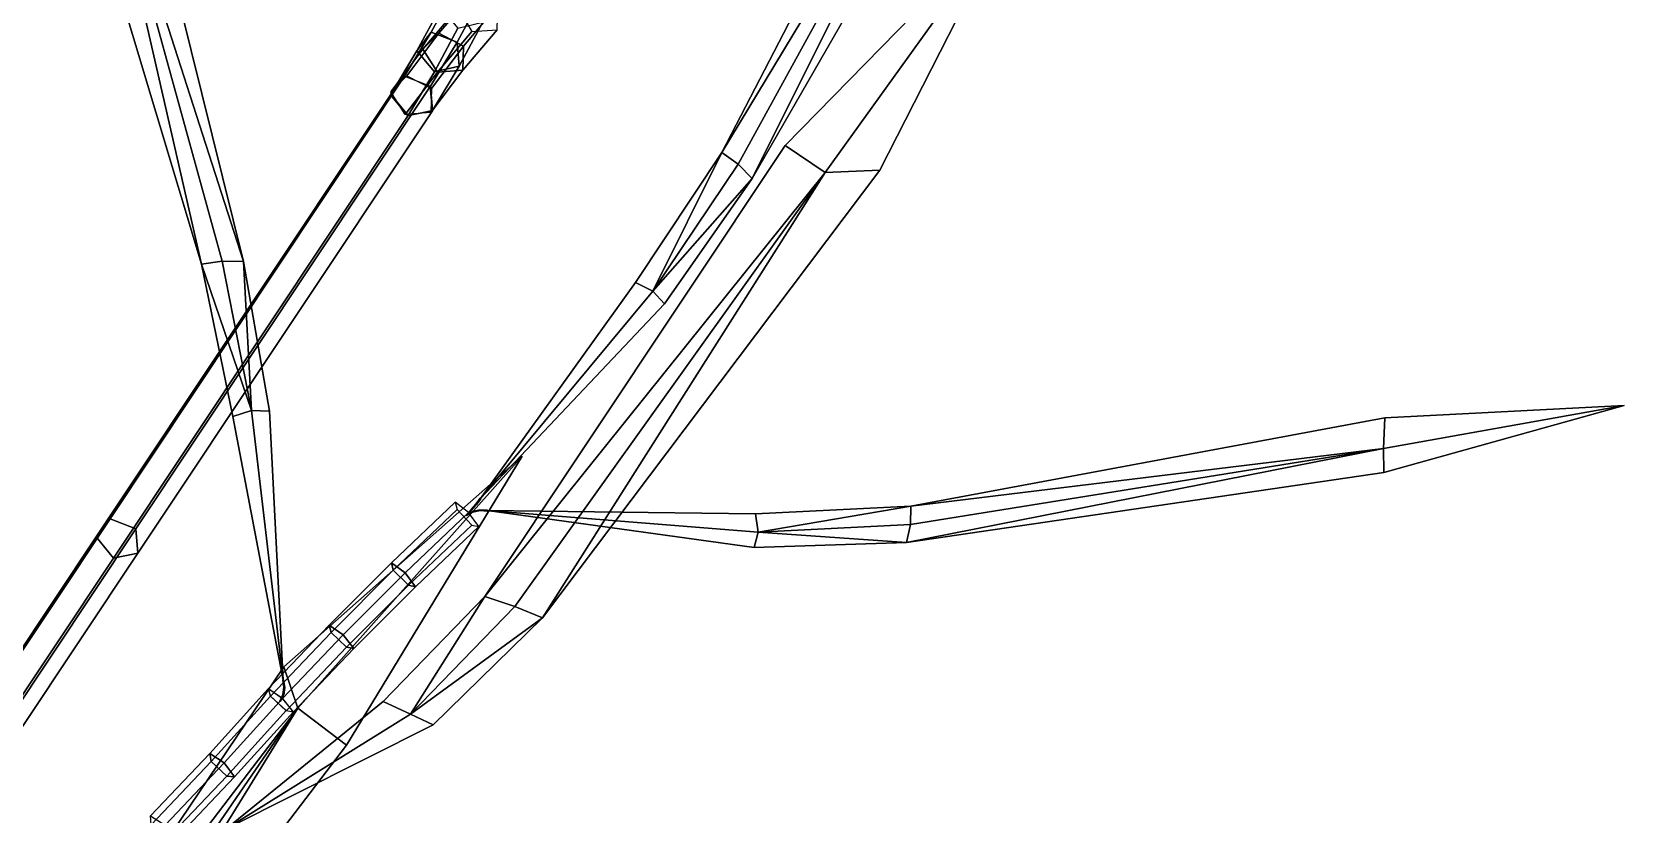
# Model space of a CAD drawing. Header units: metres. Extents: x -488 to 282, y -579 to 399.
# Drawn here: x 58.2 to 242.5, y 70.6 to 161.2 of the extents above; entities that cross this region are included whole.
import ezdxf

# ---------------------------------------------------------------- set-up
doc = ezdxf.new("R2010")
doc.units = ezdxf.units.M

msp = doc.modelspace()

# ---------------------------------------------------------------- linework, layer by layer
at = {"layer": 'coreopsi_1InfInt', "color": 3}
for points in [[(104.3791, 161.122, 262.8694), (107.1081, 166.1963, 271.6312), (105.4444, 164.0018, 273.4202), (102.7385, 158.966, 264.7252)], [(107.3764, 159.9867, 262.4744), (110.1327, 165.1085, 271.3193), (107.1081, 166.1963, 271.6312), (104.3791, 161.122, 262.8694)], [(105.2856, 161.0067, 262.6763), (109.3179, 165.7422, 271.2204), (107.463, 163.9002, 273.1165), (103.4249, 159.1558, 264.5581)], [(108.1291, 159.525, 262.2922), (112.1204, 164.2091, 270.7473), (109.3179, 165.7422, 271.2204), (105.2856, 161.0067, 262.6763)], [(107.6113, 157.1773, 264.0495), (110.3617, 162.2906, 272.8799), (110.1327, 165.1085, 271.3193), (107.3764, 159.9867, 262.4744)], [(108.0524, 156.7446, 263.933), (112.0238, 161.4052, 272.3466), (112.1204, 164.2091, 270.7473), (108.1291, 159.525, 262.2922)], [(102.7385, 158.966, 264.7252), (105.4444, 164.0018, 273.4202), (107.4808, 161.6105, 274.1709), (104.7613, 156.5501, 265.4326)], [(103.4249, 159.1558, 264.5581), (107.463, 163.9002, 273.1165), (109.1019, 161.2115, 273.833), (105.1011, 156.513, 265.3546)], [(104.7613, 156.5501, 265.4326), (107.4808, 161.6105, 274.1709), (110.3617, 162.2906, 272.8799), (107.6113, 157.1773, 264.0495)], [(101.3064, 156.0174, 254.2228), (104.3791, 161.122, 262.8694), (102.7385, 158.966, 264.7252), (99.6657, 153.8614, 256.0787)], [(101.5751, 156.0904, 254.172), (105.2856, 161.0067, 262.6763), (103.4249, 159.1558, 264.5581), (99.7144, 154.2395, 256.0538)], [(104.3037, 154.8822, 253.8279), (107.3764, 159.9867, 262.4744), (104.3791, 161.122, 262.8694), (101.3064, 156.0174, 254.2228)], [(104.4187, 154.6087, 253.7879), (108.1291, 159.525, 262.2922), (105.2856, 161.0067, 262.6763), (101.5751, 156.0904, 254.172)], [(105.1011, 156.513, 265.3546), (109.1019, 161.2115, 273.833), (112.0238, 161.4052, 272.3466), (108.0524, 156.7446, 263.933)], [(99.6657, 153.8614, 256.0787), (102.7385, 158.966, 264.7252), (104.7613, 156.5501, 265.4326), (101.6886, 151.4455, 256.7861)], [(99.7144, 154.2395, 256.0538), (103.4249, 159.1558, 264.5581), (105.1011, 156.513, 265.3546), (101.3907, 151.5967, 256.8503)], [(104.5386, 152.0728, 255.403), (107.6113, 157.1773, 264.0495), (107.3764, 159.9867, 262.4744), (104.3037, 154.8822, 253.8279)], [(104.3419, 151.8282, 255.4287), (108.0524, 156.7446, 263.933), (108.1291, 159.525, 262.2922), (104.4187, 154.6087, 253.7879)], [(101.3907, 151.5967, 256.8503), (105.1011, 156.513, 265.3546), (108.0524, 156.7446, 263.933), (104.3419, 151.8282, 255.4287)], [(101.6886, 151.4455, 256.7861), (104.7613, 156.5501, 265.4326), (107.6113, 157.1773, 264.0495), (104.5386, 152.0728, 255.403)]]:
    msp.add_3dface(points, dxfattribs=at)
at = {"layer": 'coreopsi_1Pdncle', "color": 3}
for points in [[(67.2129, 104.8033, 169.147), (101.31, 156.0241, 254.2346), (99.695, 153.9068, 256.1564), (65.5979, 102.6859, 171.0687)], [(70.1797, 103.6203, 168.6702), (104.2768, 154.8412, 253.7579), (101.31, 156.0241, 254.2346), (67.2129, 104.8033, 169.147)], [(65.5979, 102.6859, 171.0687), (99.695, 153.9068, 256.1564), (101.7026, 151.4662, 256.8211), (67.6055, 100.2453, 171.7334)], [(70.421, 100.8195, 170.2595), (104.5181, 152.0404, 255.3472), (104.2768, 154.8412, 253.7579), (70.1797, 103.6203, 168.6702)], [(67.6055, 100.2453, 171.7334), (101.7026, 151.4662, 256.8211), (104.5181, 152.0404, 255.3472), (70.421, 100.8195, 170.2595)], [(33.1158, 53.5824, 84.05926), (67.2129, 104.8033, 169.147), (65.5979, 102.6859, 171.0687), (31.5009, 51.4651, 85.981)], [(36.08269, 52.3995, 83.5824), (70.1797, 103.6203, 168.6702), (67.2129, 104.8033, 169.147), (33.1158, 53.5824, 84.05926)], [(36.3239, 49.5986, 85.1718), (70.421, 100.8195, 170.2595), (70.1797, 103.6203, 168.6702), (36.08269, 52.3995, 83.5824)], [(31.5009, 51.4651, 85.981), (65.5979, 102.6859, 171.0687), (67.6055, 100.2453, 171.7334), (33.5085, 49.02449, 86.6457)], [(33.5085, 49.02449, 86.6457), (67.6055, 100.2453, 171.7334), (70.421, 100.8195, 170.2595), (36.3239, 49.5986, 85.1718)]]:
    msp.add_3dface(points, dxfattribs=at)
at = {"layer": 'coreopsi_Leaf', "color": 3}
for points in [[(138.0475, 147.1912, 67.8437), (163.8967, 197.1272, 58.9858), (166.8084, 194.8703, 58.5623)], [(138.0475, 147.1912, 67.8437), (166.8084, 194.8703, 58.5623), (163.8967, 197.1272, 58.9858)], [(138.0475, 147.1912, 67.8437), (166.8084, 194.8703, 58.5623), (139.9343, 145.8537, 66.8382)], [(138.0475, 147.1912, 67.8437), (139.9343, 145.8537, 66.8382), (166.8084, 194.8703, 58.5623)], [(139.9343, 145.8537, 66.8382), (166.8084, 194.8703, 58.5623), (141.5644, 144.1954, 65.7778)], [(139.9343, 145.8537, 66.8382), (141.5644, 144.1954, 65.7778), (166.8084, 194.8703, 58.5623)], [(141.5644, 144.1954, 65.7778), (166.8084, 194.8703, 58.5623), (169.6983, 193.0991, 55.4005)], [(141.5644, 144.1954, 65.7778), (169.6983, 193.0991, 55.4005), (166.8084, 194.8703, 58.5623)], [(82.6492, 134.5915, 56.4202), (65.6143, 187.6061, 43.9088), (69.3396, 188.2857, 41.2355)], [(82.6492, 134.5915, 56.4202), (69.3396, 188.2857, 41.2355), (65.6143, 187.6061, 43.9088)], [(77.79, 134.2625, 57.7953), (61.9401, 187.1149, 43.8077), (65.6143, 187.6061, 43.9088)], [(77.79, 134.2625, 57.7953), (65.6143, 187.6061, 43.9088), (61.9401, 187.1149, 43.8077)], [(77.79, 134.2625, 57.7953), (65.6143, 187.6061, 43.9088), (80.1918, 134.632, 57.1211)], [(77.79, 134.2625, 57.7953), (80.1918, 134.632, 57.1211), (65.6143, 187.6061, 43.9088)], [(80.1918, 134.632, 57.1211), (65.6143, 187.6061, 43.9088), (82.6492, 134.5915, 56.4202)], [(80.1918, 134.632, 57.1211), (82.6492, 134.5915, 56.4202), (65.6143, 187.6061, 43.9088)], [(171.2688, 174.4712, 384.4571), (149.9904, 144.8968, 356.566), (145.3779, 148.0245, 357.8216)], [(171.2688, 174.4712, 384.4571), (145.3779, 148.0245, 357.8216), (149.9904, 144.8968, 356.566)], [(171.2688, 174.4712, 384.4571), (156.3414, 145.1357, 353.3103), (149.9904, 144.8968, 356.566)], [(171.2688, 174.4712, 384.4571), (149.9904, 144.8968, 356.566), (156.3414, 145.1357, 353.3103)], [(110.6126, 95.7796, 296.57), (145.3779, 148.0245, 357.8216), (149.9904, 144.8968, 356.566)], [(110.6126, 95.7796, 296.57), (149.9904, 144.8968, 356.566), (145.3779, 148.0245, 357.8216)], [(128.0478, 132.1497, 67.8905), (138.0475, 147.1912, 67.8437), (130.05, 131.1488, 67.5088)], [(128.0478, 132.1497, 67.8905), (130.05, 131.1488, 67.5088), (138.0475, 147.1912, 67.8437)], [(138.0475, 147.1912, 67.8437), (139.9343, 145.8537, 66.8382), (130.05, 131.1488, 67.5088)], [(138.0475, 147.1912, 67.8437), (130.05, 131.1488, 67.5088), (139.9343, 145.8537, 66.8382)], [(130.05, 131.1488, 67.5088), (139.9343, 145.8537, 66.8382), (141.5644, 144.1954, 65.7778)], [(130.05, 131.1488, 67.5088), (141.5644, 144.1954, 65.7778), (139.9343, 145.8537, 66.8382)], [(110.6126, 95.7796, 296.57), (149.9904, 144.8968, 356.566), (114.0743, 94.6444, 295.2206)], [(110.6126, 95.7796, 296.57), (114.0743, 94.6444, 295.2206), (149.9904, 144.8968, 356.566)], [(114.0743, 94.6444, 295.2206), (149.9904, 144.8968, 356.566), (117.2625, 93.3253, 293.324)], [(114.0743, 94.6444, 295.2206), (117.2625, 93.3253, 293.324), (149.9904, 144.8968, 356.566)], [(117.2625, 93.3253, 293.324), (149.9904, 144.8968, 356.566), (156.3414, 145.1357, 353.3103)], [(117.2625, 93.3253, 293.324), (156.3414, 145.1357, 353.3103), (149.9904, 144.8968, 356.566)], [(130.05, 131.1488, 67.5088), (141.5644, 144.1954, 65.7778), (131.3904, 129.6838, 66.6733)], [(130.05, 131.1488, 67.5088), (131.3904, 129.6838, 66.6733), (141.5644, 144.1954, 65.7778)], [(77.79, 134.2625, 57.7953), (80.1918, 134.632, 57.1211), (83.5689, 117.3466, 59.1689)], [(77.79, 134.2625, 57.7953), (83.5689, 117.3466, 59.1689), (80.1918, 134.632, 57.1211)], [(83.5689, 117.3466, 59.1689), (80.1918, 134.632, 57.1211), (82.6492, 134.5915, 56.4202)], [(83.5689, 117.3466, 59.1689), (82.6492, 134.5915, 56.4202), (80.1918, 134.632, 57.1211)], [(83.5689, 117.3466, 59.1689), (82.6492, 134.5915, 56.4202), (85.6555, 117.2444, 58.6428)], [(83.5689, 117.3466, 59.1689), (85.6555, 117.2444, 58.6428), (82.6492, 134.5915, 56.4202)], [(81.4165, 116.6294, 59.2665), (77.79, 134.2625, 57.7953), (83.5689, 117.3466, 59.1689)], [(81.4165, 116.6294, 59.2665), (83.5689, 117.3466, 59.1689), (77.79, 134.2625, 57.7953)], [(110.101, 107.1325, 63.2173), (128.0478, 132.1497, 67.8905), (130.05, 131.1488, 67.5088)], [(110.101, 107.1325, 63.2173), (130.05, 131.1488, 67.5088), (128.0478, 132.1497, 67.8905)], [(130.05, 131.1488, 67.5088), (131.3904, 129.6838, 66.6733), (110.101, 107.1325, 63.2173)], [(130.05, 131.1488, 67.5088), (110.101, 107.1325, 63.2173), (131.3904, 129.6838, 66.6733)], [(87.2424, 86.127, 56.93), (81.4165, 116.6294, 59.2665), (83.5689, 117.3466, 59.1689)], [(87.2424, 86.127, 56.93), (83.5689, 117.3466, 59.1689), (81.4165, 116.6294, 59.2665)], [(83.5689, 117.3466, 59.1689), (85.6555, 117.2444, 58.6428), (87.2424, 86.127, 56.93)], [(83.5689, 117.3466, 59.1689), (87.2424, 86.127, 56.93), (85.6555, 117.2444, 58.6428)], [(159.9248, 106.2504, 64.4757), (214.8119, 116.4969, 53.4001), (214.6536, 112.9393, 52.366)], [(159.9248, 106.2504, 64.4757), (214.6536, 112.9393, 52.366), (214.8119, 116.4969, 53.4001)], [(242.5026, 117.8903, 43.03704), (214.6536, 112.9393, 52.366), (214.8119, 116.4969, 53.4001)], [(242.5026, 117.8903, 43.03704), (214.8119, 116.4969, 53.4001), (214.6536, 112.9393, 52.366)], [(242.5026, 117.8903, 43.03704), (214.6878, 110.1482, 48.6654), (214.6536, 112.9393, 52.366)], [(242.5026, 117.8903, 43.03704), (214.6536, 112.9393, 52.366), (214.6878, 110.1482, 48.6654)], [(159.8733, 104.1424, 63.09252), (214.6536, 112.9393, 52.366), (159.4085, 102.0593, 61.6866)], [(159.8733, 104.1424, 63.09252), (159.4085, 102.0593, 61.6866), (214.6536, 112.9393, 52.366)], [(159.4085, 102.0593, 61.6866), (214.6536, 112.9393, 52.366), (214.6878, 110.1482, 48.6654)], [(159.4085, 102.0593, 61.6866), (214.6878, 110.1482, 48.6654), (214.6536, 112.9393, 52.366)], [(159.9248, 106.2504, 64.4757), (214.6536, 112.9393, 52.366), (159.8733, 104.1424, 63.09252)], [(159.9248, 106.2504, 64.4757), (159.8733, 104.1424, 63.09252), (214.6536, 112.9393, 52.366)], [(114.9232, 112.0248, 345.9735), (88.9432, 82.865, 321.4009), (87.3109, 87.6446, 318.6636)], [(114.9232, 112.0248, 345.9735), (87.3109, 87.6446, 318.6636), (88.9432, 82.865, 321.4009)], [(114.9232, 112.0248, 345.9735), (94.58, 78.5893, 322.6304), (88.9432, 82.865, 321.4009)], [(114.9232, 112.0248, 345.9735), (88.9432, 82.865, 321.4009), (94.58, 78.5893, 322.6304)], [(110.8842, 105.7385, 63.1077), (141.9213, 105.3639, 65.6281), (142.2523, 103.2555, 64.8526)], [(110.8842, 105.7385, 63.1077), (142.2523, 103.2555, 64.8526), (141.9213, 105.3639, 65.6281)], [(142.2523, 103.2555, 64.8526), (141.7905, 101.4771, 63.7278), (110.8842, 105.7385, 63.1077)], [(142.2523, 103.2555, 64.8526), (110.8842, 105.7385, 63.1077), (141.7905, 101.4771, 63.7278)], [(141.9213, 105.3639, 65.6281), (159.9248, 106.2504, 64.4757), (142.2523, 103.2555, 64.8526)], [(141.9213, 105.3639, 65.6281), (142.2523, 103.2555, 64.8526), (159.9248, 106.2504, 64.4757)], [(159.9248, 106.2504, 64.4757), (159.8733, 104.1424, 63.09252), (142.2523, 103.2555, 64.8526)], [(159.9248, 106.2504, 64.4757), (142.2523, 103.2555, 64.8526), (159.8733, 104.1424, 63.09252)], [(142.2523, 103.2555, 64.8526), (159.4085, 102.0593, 61.6866), (141.7905, 101.4771, 63.7278)], [(142.2523, 103.2555, 64.8526), (141.7905, 101.4771, 63.7278), (159.4085, 102.0593, 61.6866)], [(142.2523, 103.2555, 64.8526), (159.8733, 104.1424, 63.09252), (159.4085, 102.0593, 61.6866)], [(142.2523, 103.2555, 64.8526), (159.4085, 102.0593, 61.6866), (159.8733, 104.1424, 63.09252)], [(98.8419, 83.6398, 274.4719), (110.6126, 95.7796, 296.57), (101.9989, 82.1714, 274.1324)], [(98.8419, 83.6398, 274.4719), (101.9989, 82.1714, 274.1324), (110.6126, 95.7796, 296.57)], [(110.6126, 95.7796, 296.57), (114.0743, 94.6444, 295.2206), (101.9989, 82.1714, 274.1324)], [(110.6126, 95.7796, 296.57), (101.9989, 82.1714, 274.1324), (114.0743, 94.6444, 295.2206)], [(101.9989, 82.1714, 274.1324), (114.0743, 94.6444, 295.2206), (117.2625, 93.3253, 293.324)], [(101.9989, 82.1714, 274.1324), (117.2625, 93.3253, 293.324), (114.0743, 94.6444, 295.2206)], [(101.9989, 82.1714, 274.1324), (117.2625, 93.3253, 293.324), (104.6099, 80.9407, 272.4947)], [(101.9989, 82.1714, 274.1324), (104.6099, 80.9407, 272.4947), (117.2625, 93.3253, 293.324)], [(46.9748, 27.877, 267.8952), (87.3109, 87.6446, 318.6636), (88.9432, 82.865, 321.4009)], [(46.9748, 27.877, 267.8952), (88.9432, 82.865, 321.4009), (87.3109, 87.6446, 318.6636)], [(80.6332, 68.8969, 232.6074), (98.8419, 83.6398, 274.4719), (101.9989, 82.1714, 274.1324)], [(80.6332, 68.8969, 232.6074), (101.9989, 82.1714, 274.1324), (98.8419, 83.6398, 274.4719)], [(46.9748, 27.877, 267.8952), (88.9432, 82.865, 321.4009), (49.1037, 24.9047, 269.2724)], [(46.9748, 27.877, 267.8952), (49.1037, 24.9047, 269.2724), (88.9432, 82.865, 321.4009)], [(49.1037, 24.9047, 269.2724), (88.9432, 82.865, 321.4009), (51.08138, 21.584, 270.1316)], [(49.1037, 24.9047, 269.2724), (51.08138, 21.584, 270.1316), (88.9432, 82.865, 321.4009)], [(51.08138, 21.584, 270.1316), (88.9432, 82.865, 321.4009), (94.58, 78.5893, 322.6304)], [(51.08138, 21.584, 270.1316), (94.58, 78.5893, 322.6304), (88.9432, 82.865, 321.4009)], [(101.9989, 82.1714, 274.1324), (104.6099, 80.9407, 272.4947), (80.6332, 68.8969, 232.6074)], [(101.9989, 82.1714, 274.1324), (80.6332, 68.8969, 232.6074), (104.6099, 80.9407, 272.4947)]]:
    msp.add_3dface(points, dxfattribs=at)
at = {"layer": 'coreopsi_Petiole', "color": 3}
for points in [[(109.5898, 106.4734, 62.9948), (110.1077, 107.1403, 63.1666), (110.0644, 107.1652, 63.2009), (109.5479, 106.5, 63.02955)], [(109.5479, 106.5, 63.02955), (110.0644, 107.1652, 63.2009), (110.0712, 107.1452, 63.2576), (109.5542, 106.4794, 63.08616)], [(109.5542, 106.4794, 63.08616), (110.0712, 107.1452, 63.2576), (110.1198, 107.1073, 63.2583), (109.6009, 106.4392, 63.08623)], [(109.6223, 106.436, 63.02966), (110.1418, 107.1048, 63.2019), (110.1077, 107.1403, 63.1666), (109.5898, 106.4734, 62.9948)], [(109.6009, 106.4392, 63.08623), (110.1198, 107.1073, 63.2583), (110.1418, 107.1048, 63.2019), (109.6223, 106.436, 63.02966)], [(101.3606, 98.5264, 58.6094), (108.722, 105.5259, 60.6702), (107.1741, 106.7327, 62.1007), (99.7788, 99.7001, 60.03022)], [(99.7788, 99.7001, 60.03022), (107.1741, 106.7327, 62.1007), (107.3779, 105.8543, 64.3557), (99.9952, 98.8341, 62.2888)], [(99.9952, 98.8341, 62.2888), (107.3779, 105.8543, 64.3557), (109.0861, 104.0712, 64.3101), (101.746, 97.09247, 62.2553)], [(102.5695, 96.924, 59.9767), (109.8969, 103.8905, 62.02796), (108.722, 105.5259, 60.6702), (101.3606, 98.5264, 58.6094)], [(108.457, 105.2214, 62.6508), (109.0391, 105.8332, 62.8227), (108.9988, 105.8616, 62.8579), (108.4168, 105.2498, 62.686)], [(108.4168, 105.2498, 62.686), (108.9988, 105.8616, 62.8579), (109.0045, 105.8403, 62.9143), (108.4225, 105.2286, 62.7424)], [(108.4225, 105.2286, 62.7424), (109.0045, 105.8403, 62.9143), (109.0492, 105.798, 62.9138), (108.4672, 105.1862, 62.7419)], [(108.457, 105.2214, 62.6508), (109.2059, 105.6163, 62.8117), (109.1778, 105.654, 62.8499), (108.429, 105.2591, 62.689)], [(108.429, 105.2591, 62.689), (109.1778, 105.654, 62.8499), (109.179, 105.6293, 62.9052), (108.4301, 105.2343, 62.7443)], [(108.4301, 105.2343, 62.7443), (109.179, 105.6293, 62.9052), (109.2084, 105.5753, 62.9008), (108.4595, 105.1804, 62.74)], [(108.488, 105.1823, 62.6851), (109.0701, 105.7941, 62.857), (109.0391, 105.8332, 62.8227), (108.457, 105.2214, 62.6508)], [(108.4758, 105.1731, 62.6821), (109.2247, 105.568, 62.843), (109.2059, 105.6163, 62.8117), (108.457, 105.2214, 62.6508)], [(108.4595, 105.1804, 62.74), (109.2084, 105.5753, 62.9008), (109.2247, 105.568, 62.843), (108.4758, 105.1731, 62.6821)], [(108.4672, 105.1862, 62.7419), (109.0492, 105.798, 62.9138), (109.0701, 105.7941, 62.857), (108.488, 105.1823, 62.6851)], [(109.0391, 105.8332, 62.8227), (109.5898, 106.4734, 62.9948), (109.5479, 106.5, 63.02955), (108.9988, 105.8616, 62.8579)], [(108.9988, 105.8616, 62.8579), (109.5479, 106.5, 63.02955), (109.5542, 106.4794, 63.08616), (109.0045, 105.8403, 62.9143)], [(109.0045, 105.8403, 62.9143), (109.5542, 106.4794, 63.08616), (109.6009, 106.4392, 63.08623), (109.0492, 105.798, 62.9138)], [(109.0701, 105.7941, 62.857), (109.6223, 106.436, 63.02966), (109.5898, 106.4734, 62.9948), (109.0391, 105.8332, 62.8227)], [(109.0492, 105.798, 62.9138), (109.6009, 106.4392, 63.08623), (109.6223, 106.436, 63.02966), (109.0701, 105.7941, 62.857)], [(109.2059, 105.6163, 62.8117), (110.0373, 105.7956, 62.9505), (110.0214, 105.8377, 62.991), (109.1778, 105.654, 62.8499)], [(109.1778, 105.654, 62.8499), (110.0214, 105.8377, 62.991), (110.018, 105.8114, 63.04549), (109.179, 105.6293, 62.9052)], [(109.179, 105.6293, 62.9052), (110.018, 105.8114, 63.04549), (110.0321, 105.7518, 63.03822), (109.2084, 105.5753, 62.9008)], [(109.2247, 105.568, 62.843), (110.0438, 105.7429, 62.9794), (110.0373, 105.7956, 62.9505), (109.2059, 105.6163, 62.8117)], [(109.2084, 105.5753, 62.9008), (110.0321, 105.7518, 63.03822), (110.0438, 105.7429, 62.9794), (109.2247, 105.568, 62.843)], [(110.0214, 105.8377, 62.991), (110.8882, 105.7894, 63.09959), (110.88, 105.7627, 63.1533), (110.018, 105.8114, 63.04549)], [(110.018, 105.8114, 63.04549), (110.88, 105.7627, 63.1533), (110.8776, 105.7019, 63.1436), (110.0321, 105.7518, 63.03822)], [(110.0373, 105.7956, 62.9505), (110.891, 105.7463, 63.05712), (110.8882, 105.7894, 63.09959), (110.0214, 105.8377, 62.991)], [(110.0321, 105.7518, 63.03822), (110.8776, 105.7019, 63.1436), (110.8845, 105.6925, 63.08419), (110.0438, 105.7429, 62.9794)], [(110.0438, 105.7429, 62.9794), (110.8845, 105.6925, 63.08419), (110.891, 105.7463, 63.05712), (110.0373, 105.7956, 62.9505)], [(101.746, 97.09247, 62.2553), (109.0861, 104.0712, 64.3101), (109.8969, 103.8905, 62.02796), (102.5695, 96.924, 59.9767)], [(94.1774, 91.3453, 56.5444), (101.3606, 98.5264, 58.6094), (99.7788, 99.7001, 60.03022), (92.5625, 92.4852, 57.9556)], [(92.5625, 92.4852, 57.9556), (99.7788, 99.7001, 60.03022), (99.9952, 98.8341, 62.2888), (92.7913, 91.6318, 60.2179)], [(92.7913, 91.6318, 60.2179), (99.9952, 98.8341, 62.2888), (101.746, 97.09247, 62.2553), (94.5835, 89.9326, 60.1964)], [(95.4193, 89.7768, 57.9213), (102.5695, 96.924, 59.9767), (101.3606, 98.5264, 58.6094), (94.1774, 91.3453, 56.5444)], [(94.5835, 89.9326, 60.1964), (101.746, 97.09247, 62.2553), (102.5695, 96.924, 59.9767), (95.4193, 89.7768, 57.9213)], [(87.1767, 83.9871, 54.4766), (94.1774, 91.3453, 56.5444), (92.5625, 92.4852, 57.9556), (85.5618, 85.1269, 55.8878)], [(85.5618, 85.1269, 55.8878), (92.5625, 92.4852, 57.9556), (92.7913, 91.6318, 60.2179), (85.7906, 84.2735, 58.1501)], [(85.7906, 84.2735, 58.1501), (92.7913, 91.6318, 60.2179), (94.5835, 89.9326, 60.1964), (87.5828, 82.5744, 58.1286)], [(88.4186, 82.4186, 55.8536), (95.4193, 89.7768, 57.9213), (94.1774, 91.3453, 56.5444), (87.1767, 83.9871, 54.4766)], [(87.5828, 82.5744, 58.1286), (94.5835, 89.9326, 60.1964), (95.4193, 89.7768, 57.9213), (88.4186, 82.4186, 55.8536)], [(80.4292, 76.5296, 52.43), (87.1767, 83.9871, 54.4766), (85.5296, 85.09225, 55.8782), (78.7683, 77.6185, 53.8279)], [(78.7683, 77.6185, 53.8279), (85.5296, 85.09225, 55.8782), (85.7704, 84.2517, 58.144), (78.9229, 76.6832, 56.0639)], [(87.384, 85.291, 56.7676), (87.2491, 86.1348, 56.8793), (87.1964, 86.1228, 56.9066), (87.3312, 85.2932, 56.7971)], [(87.3312, 85.2932, 56.7971), (87.1964, 86.1228, 56.9066), (87.2068, 86.1166, 56.966), (87.3416, 85.2817, 56.8557)], [(87.3416, 85.2817, 56.8557), (87.2068, 86.1166, 56.966), (87.2671, 86.125, 56.9754), (87.4021, 85.2722, 56.8623)], [(87.2682, 84.4495, 56.6228), (87.384, 85.291, 56.7676), (87.3312, 85.2932, 56.7971), (87.2194, 84.4652, 56.6549)], [(87.2194, 84.4652, 56.6549), (87.3312, 85.2932, 56.7971), (87.3416, 85.2817, 56.8557), (87.2283, 84.4487, 56.7124)], [(87.2283, 84.4487, 56.7124), (87.3416, 85.2817, 56.8557), (87.4021, 85.2722, 56.8623), (87.2838, 84.4222, 56.7158)], [(87.4276, 85.2781, 56.8077), (87.2925, 86.1362, 56.9216), (87.2491, 86.1348, 56.8793), (87.384, 85.291, 56.7676)], [(87.4021, 85.2722, 56.8623), (87.2671, 86.125, 56.9754), (87.2925, 86.1362, 56.9216), (87.4276, 85.2781, 56.8077)], [(87.3078, 84.423, 56.6602), (87.4276, 85.2781, 56.8077), (87.384, 85.291, 56.7676), (87.2682, 84.4495, 56.6228)], [(87.2838, 84.4222, 56.7158), (87.4021, 85.2722, 56.8623), (87.4276, 85.2781, 56.8077), (87.3078, 84.423, 56.6602)], [(78.9229, 76.6832, 56.0639), (85.7704, 84.2517, 58.144), (87.603, 82.5962, 58.1346), (80.7156, 74.9845, 56.03952)], [(81.6258, 74.911, 53.789), (88.4508, 82.4533, 55.8632), (87.1767, 83.9871, 54.4766), (80.4292, 76.5296, 52.43)], [(86.9117, 83.6826, 56.4572), (87.2682, 84.4495, 56.6228), (87.2194, 84.4652, 56.6549), (86.8628, 83.6984, 56.4893)], [(86.8628, 83.6984, 56.4893), (87.2194, 84.4652, 56.6549), (87.2283, 84.4487, 56.7124), (86.8718, 83.6818, 56.5469)], [(86.8718, 83.6818, 56.5469), (87.2283, 84.4487, 56.7124), (87.2838, 84.4222, 56.7158), (86.9273, 83.6553, 56.5502)], [(86.9513, 83.6561, 56.4946), (87.3078, 84.423, 56.6602), (87.2682, 84.4495, 56.6228), (86.9117, 83.6826, 56.4572)], [(86.9273, 83.6553, 56.5502), (87.2838, 84.4222, 56.7158), (87.3078, 84.423, 56.6602), (86.9513, 83.6561, 56.4946)], [(80.7156, 74.9845, 56.03952), (87.603, 82.5962, 58.1346), (88.4508, 82.4533, 55.8632), (81.6258, 74.911, 53.789)], [(73.5709, 69.3279, 49.8941), (80.4292, 76.5296, 52.43), (78.7683, 77.6185, 53.8279), (71.8959, 70.4012, 51.2873)], [(71.8959, 70.4012, 51.2873), (78.7683, 77.6185, 53.8279), (78.9229, 76.6832, 56.0639), (71.963, 69.3743, 53.4871)], [(71.963, 69.3743, 53.4871), (78.9229, 76.6832, 56.0639), (80.7156, 74.9845, 56.03952), (73.7152, 67.6343, 53.4449)], [(74.6888, 67.6276, 51.2199), (81.6258, 74.911, 53.789), (80.4292, 76.5296, 52.43), (73.5709, 69.3279, 49.8941)], [(73.7152, 67.6343, 53.4449), (80.7156, 74.9845, 56.03952), (81.6258, 74.911, 53.789), (74.6888, 67.6276, 51.2199)]]:
    msp.add_3dface(points, dxfattribs=at)

doc.saveas('drawing.dxf')
